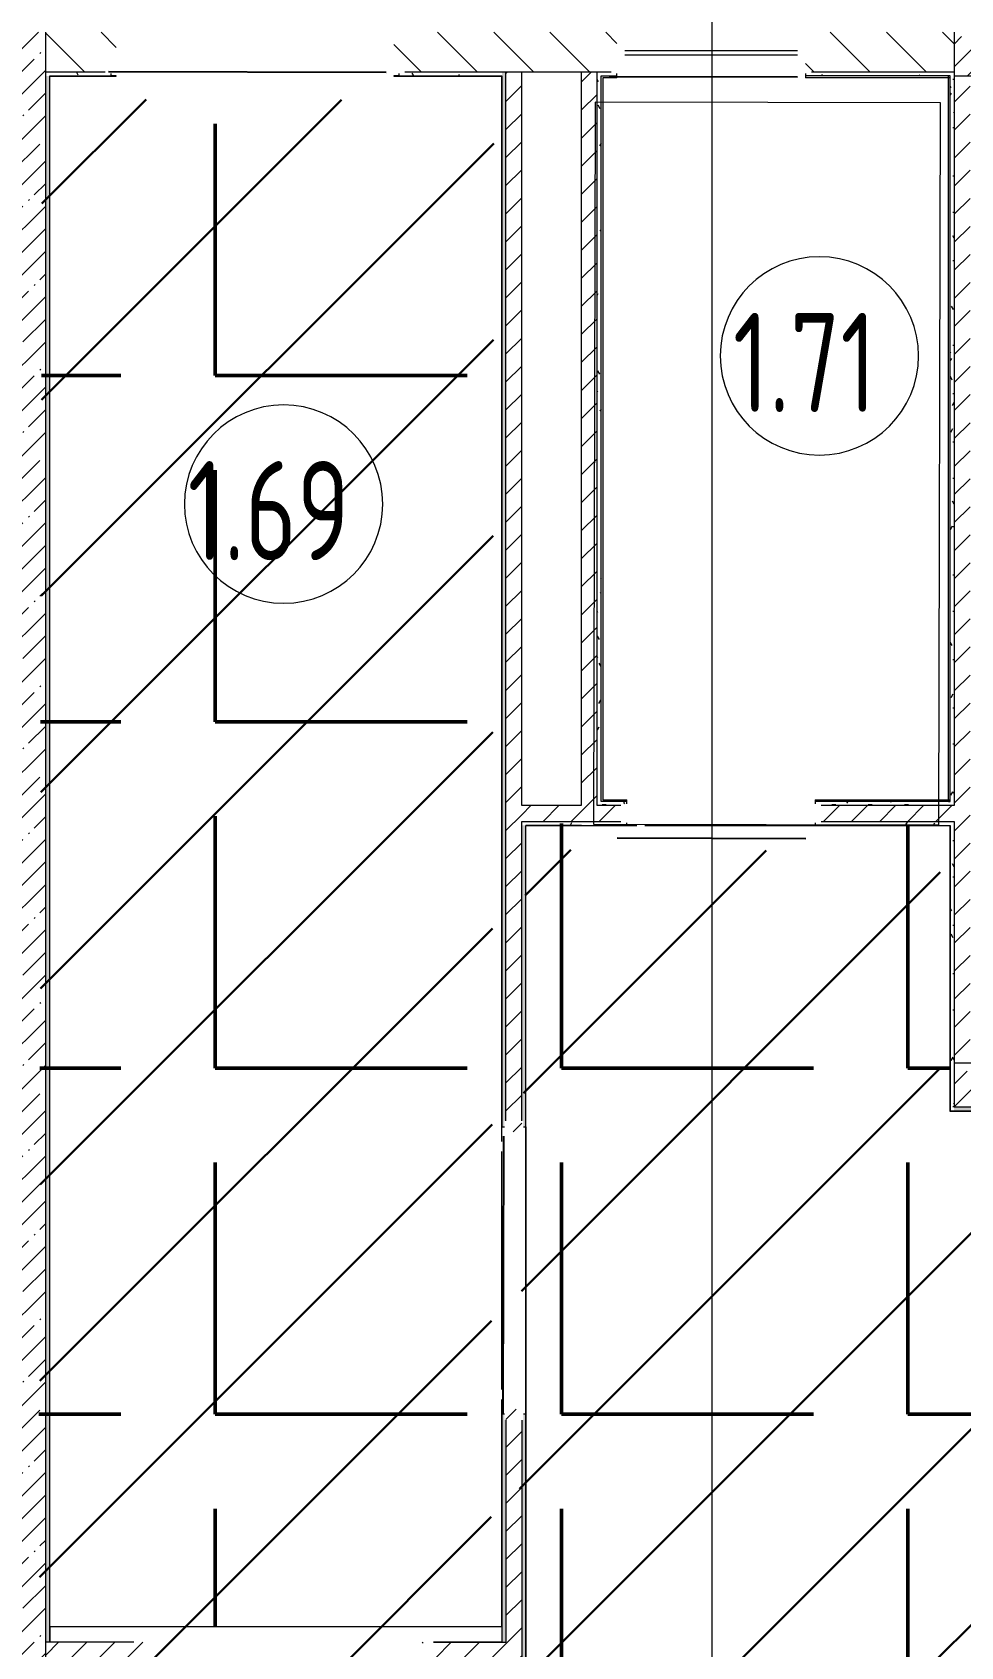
# Model space of a CAD drawing. Header units: millimetres. Extents: x -213911 to 415037, y -3642 to 107391.
# Drawn here: x 107347 to 112028, y 2321 to 10464 of the extents above; entities that cross this region are included whole.
import ezdxf

# ---------------------------------------------------------------- set-up
doc = ezdxf.new("R2010")
doc.units = ezdxf.units.MM
for name, color, linetype, lineweight in [('1)CF2', 3, 'Continuous', 30), ('7.1)Армстрон', 30, 'Continuous', 50), ('A-AREA-BNDY', 7, 'Continuous', 5), ('A-AREA-IDEN', 7, 'Continuous', 9), ('A-FLOR', 7, 'Continuous', 9), ('A-WALL', 7, 'Continuous', 5), ('I-WALL', 7, 'Continuous', 5), ('Оси', 7, 'Continuous', 9)]:
    doc.layers.add(name, color=color, linetype=linetype, lineweight=lineweight)
doc.layers.add('A-WALL-1', color=9, linetype='Continuous', lineweight=5, true_color=0x808080)
doc.layers.add('A-WALL-FNSH-1', color=9, linetype='Continuous', lineweight=5, true_color=0x808080)
doc.styles.get("Standard").update_dxf_attribs({"font": 'arial.ttf'})
doc.styles.add('СПДС', font='ГОСТ тип А.ttf', dxfattribs={"width": 0.9})
pattern_1 = [(45, (64.7, -136.06), (-70.71068, 70.71068), [])]
pattern_2 = [(45, (64.7, -136.06), (-114.04925, 114.04925), []), (45, (178.75, -136.06), (-114.04925, 114.04925), [201.612, -40.322, 6.706, -33.617])]
pattern_3 = [(0, (64.7, -136.06), (243.84, 60.96), [20.117, -162.763, 20.117, -162.763, -975.36]), (0, (64.7, -136.06), (243.84, 60.96), [-365.76, 20.117, -345.643, 20.117, -162.763, -426.72]), (0, (64.7, -136.06), (243.84, 60.96), [-914.4, 20.117, -101.803, 20.117, -284.683]), (120, (156.14, -105.58), (-174.71291, 180.691634), [20.117, -162.763, 20.117, -162.763, -975.36]), (120, (156.14, -105.58), (-174.71291, 180.691634), [-365.76, 20.117, -345.643, 20.117, -162.763, -426.72]), (120, (156.14, -105.58), (-174.71291, 180.691634), [-914.4, 20.117, -101.803, 20.117, -284.683]), (240, (186.62, 16.34), (-69.12709, -241.651634), [20.117, -162.763, 20.117, -162.763, -975.36]), (240, (186.62, 16.34), (-69.12709, -241.651634), [-365.76, 20.117, -345.643, 20.117, -162.763, -426.72]), (240, (186.62, 16.34), (-69.12709, -241.651634), [-914.4, 20.117, -101.803, 20.117, -284.683])]
pattern_4 = [(0, (0, 0), (0, 1746.25), [1270, -476.25]), (90, (0, 0), (-1746.25, 1e-13), [1270, -476.25])]

# ---------------------------------------------------------------- blocks, each defined once
blk = doc.blocks.new('Марка_Помещения - Номер-25198446-Объем проектирования 1 этажа')
at = {"layer": 'A-AREA-IDEN'}
for start, end in [(360, 180), (180, 360)]:
    blk.add_arc((0, 0), 2.5, start, end, dxfattribs=at)

msp = doc.modelspace()

# ---------------------------------------------------------------- hatches: boundary and pattern name
at = {"layer": '1)CF2'}
h = msp.add_hatch(dxfattribs=at)
h.set_pattern_fill('ANSI31', color=256, scale=220)
h.paths.add_polyline_path([(109674, 10121.1), (107396, 10126.4), (107377.5, 16.6), (109655.5, 11.3)])
h = msp.add_hatch(dxfattribs=at)
h.set_pattern_fill('ANSI31', color=256, scale=220)
h.paths.add_polyline_path([(119301.8, 4878.4), (111921.8, 4895.8), (111925.2, 6335.8), (109834.5, 6340.7), (109772.3, -11.1), (109772.1, -87.2), (112510.1, -93.6), (112510.9, 256.4), (112892.9, 255.5), (112892.1, -94.5), (115960.1, -101.7), (115960.9, 248.3), (116024.4, 248.1), (116024.7, 384.9), (116494.7, 383.9), (116494.7, -36.1), (117094.7, -104.4), (119290, -109.6)])
at = {"layer": '7.1)Армстрон'}
h = msp.add_hatch(dxfattribs=at)
h.set_pattern_fill('ANGLE', color=256, scale=250)
h.set_pattern_definition(pattern_4)
h.paths.add_polyline_path([(109674, 10121.1), (107396, 10126.4), (107377.5, 2423.6), (109655.5, 2418.3)])
h = msp.add_hatch(dxfattribs=at)
h.set_pattern_fill('ANGLE', color=256, scale=250)
h.set_pattern_definition(pattern_4)
h.paths.add_polyline_path([(119357.8, 5010.6), (111977.8, 5027.9), (111981.2, 6467.9), (109890.5, 6472.8), (109828.3, 121.1), (109828.1, 44.9), (112566.1, 38.5), (112566.9, 388.5), (112948.9, 387.6), (112948.1, 37.6), (116016.1, 30.4), (116016.9, 380.4), (116080.4, 380.3), (116080.7, 517.1), (116550.7, 516.1), (116550.7, 96.1), (117150.7, 27.7), (119346.1, 22.6)])
at = {"layer": 'I-WALL'}
h = msp.add_hatch(dxfattribs=at)
h.set_pattern_fill('FP_1', color=256, style=0, pattern_type=2)
h.set_pattern_definition(pattern_2)
h.paths.add_polyline_path([(107414.7, 2263.9), (107414.7, 10243.9), (107194.7, 10263.9), (107194.7, 2263.9), (107414.5, 2263.9)])
h.paths.add_polyline_path([(107414.7, 10243.9), (107414.7, 10463.9), (107194.7, 10463.9), (107194.7, 10263.9)])
h = msp.add_hatch(dxfattribs=at)
h.set_pattern_fill('FP_23', color=256, style=0, pattern_type=2)
h.set_pattern_definition([(135, (64.7, -136.06), (-141.42136, -141.42136), [])])
h.paths.add_polyline_path([(119414.7, 10263.9), (121274.7, 10263.9), (121274.7, 10463.9), (119394.7, 10463.9), (119394.7, 10263.9), (119399.6, 10263.9)])
h.paths.add_polyline_path([(111274.7, 10263.9), (111994.7, 10263.9), (111994.7, 10463.9), (111244.7, 10463.9), (111244.7, 10263.9)])
h.paths.add_polyline_path([(110194.7, 10263.9), (110294.7, 10263.9), (110294.7, 10463.9), (109169.7, 10463.9), (109169.7, 10263.9), (110115.8, 10263.9)])
h.paths.add_polyline_path([(107745.5, 10263.9), (107769.7, 10263.9), (107769.7, 10463.9), (107414.7, 10463.9), (107414.7, 10263.9), (107744.7, 10263.9)])
h = msp.add_hatch(dxfattribs=at)
h.set_pattern_fill('FP_1', color=256, style=0, pattern_type=2)
h.set_pattern_definition(pattern_2)
h.paths.add_polyline_path([(119314.7, 10243.9), (119394.7, 10243.9), (119394.7, 10463.9), (111994.7, 10463.9), (111994.7, 10243.9), (119043.6, 10243.9)])
h = msp.add_hatch(dxfattribs=at)
h.set_pattern_fill('FP_191', color=256, style=0, pattern_type=2)
h.set_pattern_definition(pattern_3)
h.paths.add_polyline_path([(107434.7, 10243.9), (107744.7, 10243.9), (107744.7, 10255.9), (107714.7, 10255.9), (107714.7, 10263.9), (107414.7, 10263.9), (107414.7, 10243.9)])
h.paths.add_polyline_path([(109713.7, 10243.9), (109714.6, 10263.9), (109224.7, 10262.8), (109224.7, 10255.9), (109194.7, 10255.9), (109194.7, 10243.9), (109224.7, 10243.9)])
h = msp.add_hatch(dxfattribs=at)
h.set_pattern_fill('FP_191', color=256, style=0, pattern_type=2)
h.set_pattern_definition(pattern_3)
h.paths.add_polyline_path([(109734.7, 2343.9), (109734.2, 3463.9), (109726.7, 3463.9), (109726.7, 3493.9), (109714.7, 3493.9), (109714.7, 2344.9)])
h.paths.add_polyline_path([(109726.7, 4943.9), (109726.7, 4973.9), (109734.7, 4973.9), (109734.7, 10263.9), (109714.7, 10263.9), (109714.7, 4943.9)])
h = msp.add_hatch(dxfattribs=at)
h.set_pattern_fill('FP_22', color=256, style=0, pattern_type=2)
h.set_pattern_definition(pattern_1)
h.paths.add_polyline_path([(109787.7, -11.1), (109814.7, -11.1), (109814.6, 3518.9), (109734.7, 3518.9), (109734.7, -11.1)])
h.paths.add_polyline_path([(109734.7, 4918.9), (109814.7, 4918.9), (109814.7, 10263.9), (109734.7, 10263.9), (109734.7, 4943.9)])
h = msp.add_hatch(dxfattribs=at)
h.set_pattern_fill('FP_22', color=256, style=0, pattern_type=2)
h.set_pattern_definition(pattern_1)
h.paths.add_polyline_path([(110115.8, 6563.9), (110194.7, 6563.9), (110194.7, 10263.9), (110114.7, 10263.9), (110114.7, 6563.9)])
h = msp.add_hatch(dxfattribs=at)
h.set_pattern_fill('FP_191', color=256, style=0, pattern_type=2)
h.set_pattern_definition(pattern_3)
h.paths.add_polyline_path([(110194.7, 6583.9), (110214.7, 6583.9), (110214.7, 10263.9), (110194.7, 10263.9), (110194.7, 7276.5)])
h = msp.add_hatch(dxfattribs=at)
h.set_pattern_fill('FP_191', color=256, style=0, pattern_type=2)
h.set_pattern_definition(pattern_3)
h.paths.add_polyline_path([(111974.2, 10243.9), (111994.7, 10243.9), (111994.7, 10263.9), (111274.7, 10263.1), (111274.7, 10255.9), (111244.7, 10255.9), (111244.7, 10243.9), (111965.7, 10243.9)])
h.paths.add_polyline_path([(110294.7, 10243.9), (110294.7, 10255.9), (110264.7, 10256.4), (110264.7, 10263.9), (110214.7, 10263.9), (110214.7, 10243.9), (110264.7, 10243.9)])
h = msp.add_hatch(dxfattribs=at)
h.set_pattern_fill('FP_191', color=256, style=0, pattern_type=2)
h.set_pattern_definition(pattern_3)
h.paths.add_polyline_path([(107431.7, 2343.9), (107434.7, 2343.9), (107434.7, 10242.9), (107414.7, 10243.9), (107414.7, 2343.9)])
h = msp.add_hatch(dxfattribs=at)
h.set_pattern_fill('FP_191', color=256, style=0, pattern_type=2)
h.set_pattern_definition(pattern_3)
h.paths.add_polyline_path([(111994.7, 6563.9), (111994.7, 10243.9), (111974.7, 10243.9), (111974.7, 6563.9)])
h = msp.add_hatch(dxfattribs=at)
h.set_pattern_fill('FP_22', color=256, style=0, pattern_type=2)
h.set_pattern_definition(pattern_1)
h.paths.add_polyline_path([(112074.7, 5263.9), (112074.7, 10243.9), (111994.7, 10243.9), (111994.7, 5263.9)])
h = msp.add_hatch(dxfattribs=at)
h.set_pattern_fill('FP_22', color=256, style=0, pattern_type=2)
h.set_pattern_definition(pattern_1)
h.paths.add_polyline_path([(109814.7, 6483.9), (110344.7, 6483.9), (110344.7, 6563.9), (109814.7, 6563.9)])
h.paths.add_polyline_path([(111305.7, 6483.9), (111994.7, 6483.9), (111994.7, 6563.9), (111294.7, 6563.9), (111294.7, 6483.9)])
h = msp.add_hatch(dxfattribs=at)
h.set_pattern_fill('FP_191', color=256, style=0, pattern_type=2)
h.set_pattern_definition(pattern_3)
h.paths.add_polyline_path([(111324.7, 6563.9), (111974.7, 6563.9), (111974.7, 6583.9), (111294.7, 6583.9), (111294.7, 6571.9), (111324.7, 6571.9), (111324.7, 6564.8)])
h.paths.add_polyline_path([(110214.7, 6563.9), (110314.7, 6563.9), (110314.7, 6571.9), (110344.7, 6571.9), (110344.7, 6583.9), (110194.7, 6583.9), (110194.7, 6563.9)])
h = msp.add_hatch(dxfattribs=at)
h.set_pattern_fill('FP_191', color=256, style=0, pattern_type=2)
h.set_pattern_definition(pattern_3)
h.paths.add_polyline_path([(110344.7, 6463.9), (110344.7, 6475.9), (110314.7, 6475.9), (110314.7, 6483.9), (109814.7, 6483.9), (109835.7, 6463.9), (110314.7, 6463.9)])
h.paths.add_polyline_path([(111973.7, 6463.9), (111994.7, 6483.9), (111324.7, 6483.1), (111324.7, 6475.9), (111294.7, 6475.9), (111294.7, 6463.9), (111324.7, 6463.9)])
h.paths.add_polyline_path([(109834.7, 6463.9), (109814.7, 6483.9), (109814.7, 6463.9)])
h.paths.add_polyline_path([(111974.7, 6463.9), (111994.7, 6463.9), (111994.7, 6483.9)])
h = msp.add_hatch(dxfattribs=at)
h.set_pattern_fill('FP_191', color=256, style=0, pattern_type=2)
h.set_pattern_definition(pattern_3)
h.paths.add_polyline_path([(109814.7, 13.9), (109834.7, 33.9), (109834.7, 3493.9), (109822.7, 3493.9), (109822.7, 3463.9), (109814.7, 3463.9), (109814.7, 33.9)])
h.paths.add_polyline_path([(109834.7, 4943.9), (109834.7, 6463.9), (109814.7, 6463.9), (109814.7, 4973.9), (109822.7, 4973.9), (109822.7, 4943.9)])
h = msp.add_hatch(dxfattribs=at)
h.set_pattern_fill('FP_191', color=256, style=0, pattern_type=2)
h.set_pattern_definition(pattern_3)
h.paths.add_polyline_path([(111974.7, 5023.9), (111994.7, 5024.7), (111994.7, 6463.9), (111974.7, 6463.9), (111974.7, 5043.9)])
h = msp.add_hatch(dxfattribs=at)
h.set_pattern_fill('FP_1', color=256, style=0, pattern_type=2)
h.set_pattern_definition(pattern_2)
h.paths.add_polyline_path([(118534.4, 5043.9), (119394.7, 5043.9), (119394.7, 5263.9), (118494.7, 5263.9), (118494.7, 5043.9), (118524.7, 5043.9)])
h.paths.add_polyline_path([(112574.7, 5043.9), (117444.7, 5043.9), (117444.7, 5263.9), (111994.7, 5263.9), (111994.7, 5043.9), (112509.7, 5043.9)])
h = msp.add_hatch(dxfattribs=at)
h.set_pattern_fill('FP_191', color=256, style=0, pattern_type=2)
h.set_pattern_definition(pattern_3)
h.paths.add_polyline_path([(118934.7, 5023.9), (119353.7, 5023.9), (119354.7, 5043.9), (118524.7, 5043.2), (118524.7, 5035.9), (118494.7, 5035.9), (118494.7, 5023.9), (118591, 5023.9)])
h.paths.add_polyline_path([(117444.7, 5023.9), (117444.7, 5035.9), (117414.7, 5035.9), (117414.7, 5043.9), (111994.7, 5043.9), (111994.7, 5023.9), (117414.7, 5023.9)])
h = msp.add_hatch(dxfattribs=at)
h.set_pattern_fill('FP_22', color=256, style=0, pattern_type=2)
h.set_pattern_definition(pattern_1)
h.paths.add_polyline_path([(109734.7, 2263.9), (109734.7, 2343.9), (109313.7, 2343.9), (109313.7, 2263.9), (109729.3, 2263.9)])
h.paths.add_polyline_path([(107414.7, 2263.9), (107913.7, 2263.9), (107913.7, 2343.9), (107414.7, 2343.9)])

# ---------------------------------------------------------------- linework, layer by layer
for points in [[(107730.4, 10266.6), (109130.4, 10263.3)], [(110255.3, 10240.7), (111205.3, 10238.5)], [(110296.3, 6400.6), (111246.3, 6398.3)], [(109722.8, 4896.9), (109719.5, 3496.9)]]:
    msp.add_lwpolyline(points)
at = {"layer": 'A-AREA-BNDY', "flags": 128}
msp.add_lwpolyline([(111926, 10107.8), (110184, 10111.9), (110175.5, 6469.9), (111917.5, 6465.8)], close=True, dxfattribs=at)
at = {"layer": 'A-FLOR'}
for p, q in [((111204.7, 10370.2), (110334.7, 10370.2)), ((110334.7, 10350.2), (111204.7, 10350.2)), ((107434.7, 10243.9), (107744.7, 10243.9)), ((107434.7, 2420.9), (107434.7, 10242.9)), ((107744.7, 10243.9), (107744.7, 10255.9)), ((109194.7, 10255.9), (109194.7, 10243.9)), ((109194.7, 10243.9), (109713.7, 10243.9)), ((109714.7, 4868.9), (109714.7, 10243.9)), ((111244.7, 10255.9), (111244.7, 10243.9)), ((110344.7, 6571.9), (110344.7, 6583.9)), ((111294.7, 6583.9), (111294.7, 6571.9)), ((109834.7, 4943.9), (109834.7, 6463.9)), ((110115.8, 6463.9), (110394.7, 6463.9)), ((110344.7, 6463.9), (110344.7, 6475.9)), ((110434.7, 6463.9), (111973.7, 6463.9)), ((111294.7, 6475.9), (111294.7, 6463.9)), ((111974.7, 6463.9), (111974.7, 5023.9)), ((111974.7, 5023.9), (117494.7, 5023.9)), ((109713.7, 4868.9), (109713.7, 4943.9)), ((109714.7, 4943.9), (109726.7, 4943.9)), ((109822.7, 4943.9), (109834.7, 4943.9)), ((109713.7, 3618.9), (109713.7, 4818.9)), ((109714.7, 3618.9), (109714.7, 4818.9)), ((109713.7, 3493.9), (109713.7, 3568.9)), ((109714.7, 2420.9), (109714.7, 3568.9)), ((109726.7, 3493.9), (109714.7, 3493.9)), ((109834.7, 3493.9), (109822.7, 3493.9)), ((109834.7, 38.9), (109834.7, 3493.9)), ((109714.7, 2420.9), (107434.7, 2420.9))]:
    msp.add_line(p, q, dxfattribs=at)
at = {"layer": 'A-WALL'}
for p, q in [((107414.7, 2263.9), (107414.7, 10463.9)), ((110194.7, 10263.9), (110264.7, 10263.9)), ((111274.7, 10263.9), (111994.7, 10263.9)), ((107434.7, 10242.9), (107434.7, 10243.9)), ((111973.7, 6463.9), (111974.7, 6463.9)), ((109734.7, 3463.9), (109734.7, 2343.9)), ((107434.7, 2420.9), (107434.7, 2343.9)), ((109714.7, 2420.9), (109714.7, 2344.9)), ((107858.7, 2343.9), (107414.7, 2343.9)), ((109368.7, 2343.9), (109734.7, 2343.9))]:
    msp.add_line(p, q, dxfattribs=at)
at = {"layer": 'A-WALL-1'}
for p, q in [((111994.7, 10463.9), (111994.7, 6563.9)), ((107414.7, 10263.9), (107714.7, 10263.9)), ((109224.7, 10263.9), (110194.7, 10263.9)), ((109734.7, 4973.9), (109734.7, 10263.9)), ((109814.7, 6563.9), (109814.7, 10263.9)), ((110114.7, 10263.9), (110114.7, 6563.9)), ((110194.7, 6563.9), (110194.7, 10263.9)), ((109713.7, 10243.9), (109714.7, 10243.9)), ((109714.7, 10243.9), (109714.7, 4943.9)), ((110294.7, 10243.9), (110294.7, 10255.9)), ((111244.7, 10255.9), (111244.7, 10243.9)), ((111994.7, 10243.9), (119394.7, 10243.9)), ((110114.7, 6563.9), (109814.7, 6563.9)), ((110314.7, 6563.9), (110194.7, 6563.9)), ((111994.7, 6563.9), (111324.7, 6563.9)), ((109814.7, 6483.9), (110314.7, 6483.9)), ((109814.7, 4973.9), (109814.7, 6483.9)), ((109834.7, 6463.9), (109835.7, 6463.9)), ((111324.7, 6483.9), (111994.7, 6483.9)), ((111994.7, 6483.9), (111994.7, 5043.9)), ((115624.7, 5263.9), (111994.7, 5263.9)), ((111994.7, 5043.9), (117414.7, 5043.9)), ((109814.7, 3463.9), (109814.7, -11.1))]:
    msp.add_line(p, q, dxfattribs=at)
at = {"layer": 'A-WALL-FNSH-1'}
for p, q in [((107435.7, 10242.9), (107769.7, 10242.9)), ((107435.7, 2344.9), (107435.7, 10242.9)), ((107769.7, 10243.9), (107744.7, 10243.9)), ((107769.7, 10242.9), (107769.7, 10243.9)), ((109194.7, 10243.9), (109169.7, 10243.9)), ((109169.7, 10243.9), (109169.7, 10242.9)), ((109169.7, 10242.9), (109713.7, 10242.9)), ((109713.7, 10242.9), (109713.7, 4943.9)), ((110115.8, 6463.9), (109835.7, 6463.9)), ((109835.7, 34.9), (109835.7, 6462.9)), ((109835.7, 6462.9), (110344.7, 6462.9)), ((110344.7, 6462.9), (110344.7, 6463.9)), ((111294.7, 6463.9), (111294.7, 6462.9)), ((111294.7, 6462.9), (111973.7, 6462.9)), ((111973.7, 6462.9), (111973.7, 5022.9)), ((111973.7, 5022.9), (117444.7, 5022.9)), ((109834.7, 4943.9), (109834.7, 33.9)), ((109713.7, 3493.9), (109713.7, 2343.9)), ((107858.7, 2344.9), (107435.7, 2344.9)), ((109714.7, 2344.9), (109368.7, 2344.9))]:
    msp.add_line(p, q, dxfattribs=at)
at = {"layer": 'I-WALL'}
for p, q in [((110214.7, 10243.9), (110294.7, 10243.9)), ((110214.7, 6583.9), (110214.7, 10243.9)), ((110294.7, 10234.9), (110223.7, 10234.9)), ((110223.7, 10234.9), (110223.7, 6592.9)), ((110294.7, 10234.9), (110294.7, 10243.9)), ((111244.7, 10243.9), (111244.7, 10234.9)), ((111974.7, 10243.9), (111244.7, 10243.9)), ((111974.2, 10234.9), (111244.7, 10234.9)), ((111965.7, 6584.4), (111965.7, 10243.9)), ((111974.2, 10234.9), (111974.2, 10243.9)), ((111974.7, 6583.9), (111974.7, 10243.9)), ((110344.7, 6583.9), (110214.7, 6583.9)), ((110223.7, 6592.9), (110344.7, 6592.9)), ((110344.7, 6583.9), (110344.7, 6592.9)), ((111294.7, 6592.9), (111974.7, 6592.9)), ((111294.7, 6592.9), (111294.7, 6583.9)), ((111974.7, 6583.9), (111294.7, 6583.9)), ((111965.7, 6584.4), (111974.7, 6584.4)), ((109714.7, 2343.9), (109714.7, 2344.9))]:
    msp.add_line(p, q, dxfattribs=at)

# ---------------------------------------------------------------- block references
at = {"layer": 'A-AREA-IDEN', "xscale": 199.9999999999999, "yscale": 199.9999999999999, "zscale": 199.9999999999999}
for p in [(111315.2, 8831.6), (108613.8, 8084.2)]:
    msp.add_blockref('Марка_Помещения - Номер-25198446-Объем проектирования 1 этажа', p, dxfattribs=at)

# ---------------------------------------------------------------- texts
at = {"layer": 'A-AREA-IDEN', "char_height": 500, "attachment_point": 1, "style": 'СПДС'}
for s, insert, width in [('1.71', (110879.1, 9048.7), 1096.708), ('1.69', (108130, 8301.4), 1212.151)]:
    msp.add_mtext(s, dxfattribs=dict(at, insert=insert, width=width))

# ---------------------------------------------------------------- next in the draw order: texts
at = {"insert": (110557.3, 7828.5), "char_height": 333, "attachment_point": 1, "bg_fill": 3, "box_fill_scale": 1.5, "bg_fill_color": 256, "bg_fill_transparency": 0}
msp.add_mtext_dynamic_manual_height_columns('\\pxt19; ', width=189.268, gutter_width=912.9, heights=[2.55], dxfattribs=at)

# ---------------------------------------------------------------- next in the draw order: linework, layer by layer
at = {"layer": 'Оси'}
msp.add_lwpolyline([(110774.7, -2042.3), (110774.7, 2957.7), (110774.7, 16892.2), (110774.7, 21892.2)], dxfattribs=at)

doc.saveas('drawing.dxf')
